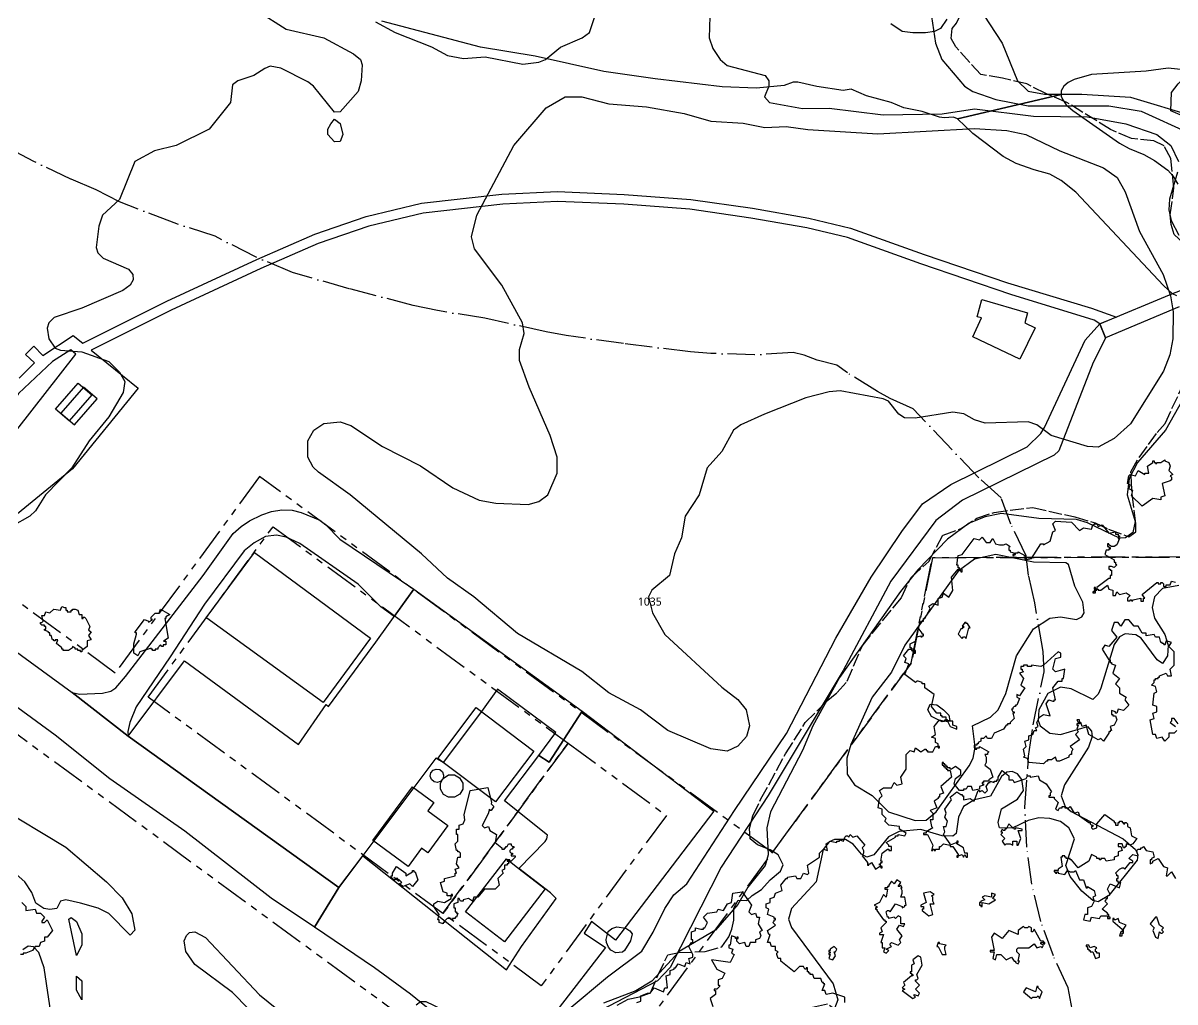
# Model space of a CAD drawing. Header units: metres. Extents: x -400 to 800, y -650 to 500.
# Drawn here: x 113.4 to 329.3, y -101.4 to 82.1 of the extents above; entities that cross this region are included whole.
import ezdxf
from ezdxf.enums import TextEntityAlignment as Align

# ---------------------------------------------------------------- set-up
doc = ezdxf.new("R2010")
doc.units = ezdxf.units.M
doc.header["$LTSCALE"] = 2
for name, pattern in [('DASHDOT', [3.556, 2.54, -0.508, 0, -0.508]), ('DASHED', [1.524, 1.27, -0.254]), ('PHANTOM', [6.35, 3.175, -0.635, 0.635, -0.635, 0.635, -0.635])]:
    doc.linetypes.add(name, pattern=pattern)
for name, color, linetype in [('SITE-BLDG-EXIST', 7, 'CONTINUOUS'), ('SITE-FLOOD-LIMIT', 5, 'DASHED'), ('SITE-PARKING', 250, 'CONTINUOUS'), ('SITE-PATH', 84, 'CONTINUOUS'), ('SITE-PROPERTY', 7, 'PHANTOM'), ('SITE-PROPERTY-SITE', 1, 'PHANTOM'), ('SITE-ROAD-GRAVEL', 32, 'CONTINUOUS'), ('SITE-ROAD-PAVED', 7, 'CONTINUOUS'), ('SITE-SETBACK-WATER', 1, 'DASHDOT'), ('SITE-TREE-CANOPY', 94, 'CONTINUOUS'), ('SITE-WATER-EDGE', 5, 'CONTINUOUS'), ('TEXT-CONTOUR', 8, 'CONTINUOUS'), ('TOPO-CONTOUR-MAJOR', 8, 'CONTINUOUS'), ('TOPO-CONTOUR-MINOR', 9, 'CONTINUOUS')]:
    doc.layers.add(name, color=color, linetype=linetype)
doc.styles.add('OpenSans', font='OpenSans-Regular.ttf')

msp = doc.modelspace()

# ---------------------------------------------------------------- linework, layer by layer
at = {"layer": 'SITE-BLDG-EXIST'}
for points in [[(291.43, 23.25), (293.03, 26.83), (292.25, 27.04), (293.08, 30.26), (301.69, 27.79), (301.15, 25.88), (303.1, 24.98), (300.25, 19.11)], [(119.53, 9.71), (123.73, 14.61), (126.29, 12.42), (122.09, 7.51)], [(147.85, -29.5), (147.74, -29.42), (156.8, -17.15), (178.57, -33.24), (169.69, -45.26)], [(201.94, -63.91), (191.15, -55.75), (198.35, -46.23), (209.14, -54.4)], [(193.06, -68.37), (189.31, -73.49), (188.09, -72.58), (185.59, -76), (179.01, -71.16), (186.42, -61.06), (190.42, -64), (189.26, -65.58)], [(206.94, -76.87), (211.3, -80.23), (203.65, -90.16), (196.37, -84.55), (204.03, -74.62)]]:
    msp.add_lwpolyline(points, close=True, dxfattribs=at)
at = {"layer": 'SITE-FLOOD-LIMIT'}
for points in [[(330.92, 40.85), (329.14, 42.48), (328.58, 44.31), (328.43, 46.14), (329.1, 51.23), (328.55, 56.68), (327.28, 59.07), (325.35, 60.04), (321.14, 60.45), (317.23, 62.13), (309.05, 67.23), (305.09, 68.91), (301.53, 70.69), (297.01, 71.76), (292.9, 72.48), (288.23, 77.62), (287.37, 79.2), (287.57, 81.08), (288.39, 82.1), (289.41, 84.29)], [(286.56, 82.81), (285.39, 81.08), (284.27, 80.52), (282.54, 80.27), (280.15, 80.27), (278.17, 80.52), (275.74, 82.15)], [(224.76, -102), (226.84, -100.88), (228.98, -100.47), (231.01, -99.71), (232.39, -96.45), (234.28, -92.58), (236.31, -92.17), (241.24, -91.97), (244.4, -91.06), (245.67, -89.23), (246.28, -87.8), (246.64, -86.07), (246.65, -83.83), (247.46, -82.35), (249.04, -82.41), (250.06, -81.44), (251.79, -80.32), (253.42, -78.54), (255.35, -76.91), (255.86, -75.69), (254.95, -73.86), (253.42, -72.89), (251.09, -71.97), (249.72, -70.85), (249.57, -68.91), (250.18, -66.52), (251.71, -63.37), (256.3, -54.92), (260.02, -49.06), (263.94, -45.09), (265.98, -43.42), (267.86, -41.28), (270.67, -34.71), (278.05, -25.6), (279.79, -21.89), (283.15, -18.84), (285.85, -13.9), (289.26, -12.63), (292.16, -10.75), (295.41, -9.63), (302.68, -8.72), (310.56, -10.5), (314.32, -11.62), (316.86, -12.8), (320.67, -14.22), (321.94, -13.31), (321.94, -11.73), (321.19, -5.31), (321.04, -2.01), (322.57, 0.64), (325.98, 5.32), (327.46, 7.05), (330.67, 13.97)]]:
    msp.add_lwpolyline(points, dxfattribs=at)
at = {"layer": 'SITE-PARKING'}
msp.add_lwpolyline([(212.01, -56.46), (210.1, -55.19), (213.27, -50.93), (202.33, -42.77), (199.35, -46.99), (192.15, -56.5), (190.77, -55.7), (172.59, -79.99), (133.15, -51.59), (143.71, -37.44), (165.04, -53.13), (170.22, -45.67), (170.69, -46.01), (179.57, -33.98), (186.64, -24.03), (218.24, -46.9)], close=True, dxfattribs=at)
at = {"layer": 'SITE-PATH'}
msp.add_lwpolyline([(330.09, 28.87), (316.28, 23.09), (315.2, 25.69), (329.04, 31.49), (334.47, 33.53)], dxfattribs=at)
at = {"layer": 'SITE-PROPERTY'}
for points in [[(421.55, -17.74), (283.84, -18.14), (279.89, -37.89), (253.81, -73.42), (157.76, -2.91), (130.71, -39.75), (-0.33, 56.45), (90.84, 135.9)], [(421.55, -17.74), (283.84, -18.14), (279.89, -37.89), (253.81, -73.42), (157.76, -2.91), (130.71, -39.75), (-0.33, 56.45), (90.84, 135.9)], [(341.35, -158.47), (264.18, -101.82), (226.69, -110.41), (279.89, -37.89), (283.84, -18.14), (421.55, -17.74)]]:
    msp.add_lwpolyline(points, dxfattribs=at)
for points in [[(192.12, -84.84), (136.85, -44.26), (160.29, -12.33), (215.56, -52.91)], [(183.72, -188.35), (179.27, -223.86), (-38.3, -223.47), (-37.9, -66.24), (-38, -46.67), (-38.62, -19.17), (68.11, -18.76), (193.43, -110.75)], [(210.55, -98.37), (192.12, -84.84), (215.56, -52.91), (233.99, -66.44)]]:
    msp.add_lwpolyline(points, close=True, dxfattribs=at)
at = {"layer": 'SITE-PROPERTY-SITE'}
msp.add_lwpolyline([(183.72, -188.35), (179.27, -223.86), (-38.3, -223.47), (-37.9, -66.24), (-38, -46.67), (-38.62, -19.17), (68.11, -18.76), (193.43, -110.75)], close=True, dxfattribs=at)
at = {"layer": 'SITE-ROAD-GRAVEL'}
for points in [[(112.7, 15.52), (115.58, 18.39), (113.86, 19.95), (115.43, 21.51), (117.14, 19.77), (122.82, 23.53), (124.61, 22.08), (140.4, 29.97), (157.25, 37.78), (168.08, 42.52), (177.72, 45.81), (188.08, 48.31), (203.17, 50), (213.6, 50.54), (226.1, 49.98), (238.6, 49.03), (250.12, 47.38), (260.7, 45.53), (268.48, 43.67), (282.29, 38.72), (297.91, 33.4), (313.67, 28.65), (318.32, 26.98), (315.2, 25.69), (314.19, 26.42), (298.57, 31.23), (281.67, 36.96), (267.96, 41.89), (260.32, 43.72), (249.82, 45.54), (238.4, 47.18), (225.99, 48.14), (213.61, 48.67), (203.32, 48.15), (188.41, 46.48), (178.23, 44.02), (168.75, 40.79), (158, 36.09), (141.2, 28.29), (126.2, 20.78), (135.01, 13.63), (122.72, -1.5), (101.31, -18.89)], [(215.75, -102.72), (222.96, -96.7), (229.42, -91.87), (231.49, -88.36), (233.68, -83.89), (235.38, -81.35), (237.81, -79.27), (246.73, -65.54), (256.5, -51.08), (265.77, -33.24), (272.35, -21.76), (278.09, -13.21), (282.02, -8.06), (287.31, -4.4), (301.61, 2.68), (304.17, 5.13), (304.83, 6.27), (312.45, 22.66), (315.2, 25.69), (316.28, 23.09), (315.57, 21.66), (313.99, 18.46), (307.52, 1.91), (306.69, 1.1), (289.51, -7.36), (284.48, -11.16), (276.04, -22.56), (267.14, -39.31), (253.07, -62.71), (244.28, -76.14), (234.71, -94.98), (232.33, -97.46), (221.63, -103.02)], [(190.05, -103.24), (186.04, -99.93), (179.27, -95.03), (168.03, -87.39), (172.59, -79.99), (177.08, -74), (204, -95.37), (206.87, -91.03), (213.34, -82.04), (212.3, -80.97), (206.34, -76.38), (211.27, -71.36), (211.58, -70.84), (211.69, -70.17), (203.66, -63.71), (210.1, -55.19), (212.01, -56.46), (218.24, -46.9), (242.91, -65.67), (224.45, -89.83), (219.99, -86.34), (218.57, -88.55), (222.59, -91.21), (213.89, -102.44)]]:
    msp.add_lwpolyline(points, dxfattribs=at)
for points in [[(118.95, 18.62), (112.6, 12.66), (107.65, 5.63), (99.97, -6.73), (100.13, -6.82), (104.58, -2.41), (112.25, 5.85), (123.34, 20.04), (122.4, 20.82)], [(124.73, 13.85), (120.53, 8.96), (123.09, 6.76), (127.29, 11.66)], [(182.99, -29.16), (180.46, -27.37), (176.23, -23.07), (165.33, -15.45), (162.71, -14.27), (160.93, -13.89), (158.89, -14.19), (156.74, -15.32), (154.88, -16.84), (147.46, -26.85), (141.03, -36.73), (134.6, -46.11), (133.44, -49.04), (133.04, -50.72), (133.15, -51.59), (122.62, -43.38), (124.01, -43.69), (128.3, -43.56), (129.87, -43.16), (130.82, -42.52), (132.65, -40.39), (147.2, -21.47), (152.81, -13.62), (154.28, -12.26), (155.86, -11.24), (158.18, -10.11), (160.01, -9.49), (161.92, -9.19), (163.84, -9.25), (165.54, -9.68), (169.05, -11.12), (170.2, -11.99), (172.81, -14.64), (186.64, -24.03)]]:
    msp.add_lwpolyline(points, close=True, dxfattribs=at)
at = {"layer": 'SITE-ROAD-PAVED'}
msp.add_lwpolyline([(79.99, -12.3), (122.62, -43.38), (133.15, -51.59), (172.59, -79.99), (168.03, -87.39), (159.9, -81.96), (143.72, -69.41), (129.68, -59.56), (119.42, -51.42), (105.38, -41.15)], dxfattribs=at)
at = {"layer": 'SITE-SETBACK-WATER'}
msp.add_lwpolyline([(310.2, -103.77), (309.27, -98.8), (306.51, -92.8), (304.17, -86.33), (302.46, -79.35), (301.54, -72.41), (301.18, -64.9), (301.88, -55.35), (302.74, -49.49), (304.77, -39.53), (304.63, -35.69), (303.02, -26.57), (301.87, -21.47), (301.41, -17.81), (298.55, -11.87), (296.73, -6.93), (292.52, -3.13), (280.23, 9.8), (275.96, 11.71), (273.53, 13.01), (267.92, 16.5), (265.92, 17.94), (262.23, 18.92), (259.83, 19.83), (257.75, 20.32), (250.53, 19.92), (242.34, 20.18), (238.5, 20.49), (225.95, 22), (215.19, 23.53), (211.45, 24.21), (199.98, 26.76), (191.12, 28.2), (186.57, 29.16), (174.53, 32.29), (163.92, 35.34), (157.12, 38.2), (149.43, 42.13), (141.74, 44.63), (131.5, 48.58), (127.14, 50.83), (122.39, 52.86), (115.48, 56.15), (108.26, 59.93)], dxfattribs=at)
at = {"layer": 'SITE-TREE-CANOPY'}
for points in [[(332.24, 69.34), (333.51, 68.62), (337.48, 67.43), (338.44, 65.85), (336.3, 63.62), (333.75, 63.78), (331.14, 64.49), (328.53, 65.67), (328.66, 69.08), (329.91, 70.71), (330.78, 71.58), (332.17, 70.89)], [(328.43, -1), (328.18, -1.76), (328.93, -2.51), (328.43, -2.76), (328.68, -3.01), (328.68, -3.51), (328.43, -3.75), (326.93, -4.25), (327.43, -6.51), (326.68, -6.76), (326.68, -7.26), (325.18, -7.01), (323.18, -8.5), (321.18, -6.51), (321.43, -5.51), (320.68, -5.25), (320.93, -4.51), (320.43, -4.25), (320.68, -2.76), (320.93, -2.51), (321.93, -2.76), (322.43, -1.76), (323.68, -2.51), (323.68, -2.26), (324.43, -2.26), (324.18, -1), (325.18, -0.26), (325.18, 0), (325.43, 0), (325.43, -0.26), (325.68, -0.26), (325.68, -0.5), (325.93, -0.5), (325.93, -0.26), (326.68, -0.26), (327.43, 0.24), (327.43, 0), (328.18, -0.26)], [(298.93, -17.51), (298.93, -17.75), (299.18, -17.75), (299.18, -17.51)], [(288.93, -20.51), (289.18, -20.51), (289.18, -20.76), (289.43, -20.76), (289.43, -20.26), (288.93, -20.26)], [(314.18, -24.25), (314.18, -24.51), (313.93, -24.51), (313.93, -24.75), (314.43, -24.75), (314.43, -24.25)], [(314.43, -23.75), (314.18, -23.75), (314.18, -24.01), (314.43, -24.01)], [(314.43, -24.01), (314.43, -24.25), (314.68, -24.25), (314.68, -24.01)], [(121.18, -27.5), (121.43, -27.5), (121.43, -28), (121.68, -28), (121.68, -28.26), (122.43, -28.26), (122.43, -28), (122.68, -28), (122.68, -27.76), (123.18, -27.76), (123.68, -28), (123.93, -28.76), (124.43, -28.76), (124.43, -29.51), (124.68, -29.51), (124.68, -29.26), (124.93, -29.26), (125.18, -29.51), (125.93, -31.01), (125.68, -31.75), (126.18, -32.01), (125.68, -32.75), (126.18, -33.51), (125.43, -33.75), (125.43, -34.76), (124.43, -35.51), (124.43, -35.76), (124.18, -35.76), (124.18, -35.51), (123.68, -35.51), (123.68, -35.26), (123.18, -35.26), (123.18, -35.01), (122.68, -34.76), (122.68, -35.01), (121.93, -35.51), (120.93, -35.51), (120.93, -35.26), (120.68, -35.26), (120.68, -35.01), (119.68, -34.25), (119.93, -33.51), (119.43, -33.51), (119.43, -33.75), (119.18, -33.75), (119.18, -33.51), (118.93, -33.51), (118.68, -32.75), (118.43, -32.75), (118.43, -32.25), (118.18, -32.25), (118.18, -32.01), (117.43, -31.75), (117.43, -31.51), (117.68, -31.51), (117.68, -31.01), (117.43, -31.01), (117.43, -30.76), (116.93, -30.76), (116.68, -30.51), (116.68, -30.26), (116.93, -30.26), (117.18, -30.01), (116.93, -29), (117.43, -29), (117.68, -28.26), (118.43, -28.5), (119.18, -27.76), (120.43, -28), (120.68, -27.26)], [(137.68, -29.75), (137.43, -29.75), (137.43, -29.26), (138.18, -28.51), (138.93, -28.51), (139.18, -27.76), (140.93, -28.76), (140.18, -29.25), (140.18, -29.51), (139.99, -29.51), (140.61, -33.21), (139.75, -33.76), (140.18, -33.76), (140.18, -34.5), (139.68, -34.5), (139.68, -34.76), (139.43, -34.76), (139.18, -34.5), (138.68, -35), (138.68, -35.26), (138.18, -35.26), (138.18, -35.5), (137.68, -35.5), (137.68, -35.26), (137.43, -35.26), (137.43, -35.12), (135.3, -35.77), (134.93, -36.5), (134.18, -36), (134.18, -34.26), (134.68, -32.49), (134.68, -32.25), (134.43, -32.25), (134.43, -32.01), (136.18, -29.75), (136.93, -30.01), (136.93, -30.25)], [(289.43, -31), (289.68, -31), (289.68, -31.26), (289.43, -31.26), (289.43, -31.5), (289.18, -31.5), (288.68, -32.5), (289.43, -33.26), (289.68, -33), (289.93, -33), (290.18, -33.26), (290.68, -31.26), (290.93, -31.26), (290.43, -30.5), (290.18, -30.5), (290.18, -30.26), (289.93, -30.26)], [(279.93, -35.51), (280.18, -35.51), (280.18, -35.76), (280.43, -35.76), (280.43, -36.01), (280.68, -36.01), (280.68, -35.51), (280.43, -35.51), (280.43, -35.26), (279.93, -35.26)], [(286.43, -48.76), (286.68, -48.76), (286.68, -48.51), (286.43, -48.51)], [(287.18, -49.76), (288.43, -50.26), (288.43, -49.76), (287.68, -49.51), (287.68, -48.76), (286.68, -48.76)], [(311.43, -48.5), (310.93, -48.5), (311.18, -49), (311.43, -49)], [(284.93, -53.76), (285.18, -53.76), (285.18, -53.51), (284.93, -53.51)], [(191.73, -60.04), (191.12, -60.26), (190.47, -60.16), (189.97, -59.74), (189.75, -59.12), (189.86, -58.48), (190.27, -57.98), (190.88, -57.76), (191.53, -57.87), (192.03, -58.28), (192.25, -58.89), (192.15, -59.51), (193.16, -58.87), (194.28, -58.86), (195.25, -59.41), (195.82, -60.38), (195.82, -61.51), (195.27, -62.47), (194.3, -63.04), (193.18, -63.04), (192.21, -62.5), (191.64, -61.53), (191.64, -60.4), (192.11, -59.58)], [(192.93, -81.51), (192.93, -81.01), (192.18, -80.76), (191.68, -79), (192.43, -78.76), (192.43, -78.26), (194.43, -77.76), (194.43, -77.26), (194.68, -77.26), (194.43, -76.51), (195.18, -76.26), (194.68, -75.51), (194.93, -74.25), (195.43, -74.25), (195.43, -73.51), (195.18, -73.25), (194.93, -73.25), (194.93, -73.01), (194.68, -73.01), (194.43, -71.76), (194.93, -71.26), (194.93, -70), (194.68, -70), (194.68, -69), (195.18, -69), (195.18, -68.26), (195.93, -68), (196.25, -67.28), (196.12, -66.31), (197.23, -61.76), (200.52, -61.22), (201.22, -64.04), (201.15, -64.29), (201.68, -64.75), (201.18, -65.51), (200.93, -65.51), (200.86, -65.25), (200.59, -66.17), (199.48, -68.31), (199.93, -68.76), (200.68, -68.5), (200.93, -69.26), (202.18, -70), (201.93, -71.51), (203.18, -72.51), (203.18, -72.75), (203.68, -72.75), (203.68, -72.51), (203.93, -72.51), (203.93, -72.25), (204.18, -72.25), (204.43, -71.76), (204.93, -71.75), (204.93, -72.01), (205.18, -72.25), (205.43, -72.25), (205.43, -72.51), (205.18, -72.51), (205.18, -72.75), (204.93, -72.75), (204.68, -73.01), (204.68, -73.25), (204.93, -73.51), (205.18, -73.51), (205.18, -73.75), (204.93, -73.75), (204.93, -74.01), (205.68, -74.01), (205.68, -74.25), (204.93, -75.01), (204.68, -75.01), (204.68, -74.75), (204.18, -74.75), (204.18, -75.01), (204.43, -75.01), (204.43, -75.51), (204.18, -75.51), (204.18, -75.76), (203.68, -75.76), (203.68, -76.51), (203.18, -76.76), (203.43, -77.26), (202.43, -78.26), (202.68, -79.5), (201.93, -80.26), (199.93, -80.26), (198.68, -81.76), (197.93, -81.76), (197.68, -82.51), (196.93, -82.01), (195.93, -82.26), (195.93, -82.51), (195.43, -82.51), (195.18, -82.01), (194.93, -82.01), (194.93, -82.75), (194.18, -83.01), (194.18, -83.75), (194.43, -83.75), (194.43, -84.51), (194.68, -84.51), (194.68, -84.75), (194.93, -84.75), (194.68, -85.51), (194.43, -85.51), (194.43, -85.76), (193.93, -85.76), (193.93, -86.01), (193.68, -86.01), (193.68, -85.76), (192.93, -85.76), (192.43, -86.26), (192.43, -86.51), (192.18, -86.51), (192.18, -86.76), (191.43, -86.51), (191.43, -86.01), (191.18, -86.01), (191.43, -85.01), (190.43, -83.51), (190.43, -83.01), (191.18, -82.51), (192.43, -82.75), (193.68, -82.01), (193.68, -81.51)], [(297.43, -72.01), (297.68, -71.76), (298.43, -71.76), (298.93, -72.01), (298.93, -71.26), (299.68, -71.26), (299.68, -72.01), (299.93, -72.01), (300.43, -70.76), (299.93, -69.26), (300.68, -69.26), (300.68, -69), (299.43, -68.76), (299.43, -69), (299.18, -69), (299.18, -68.76), (298.93, -68.76), (298.18, -68.01), (297.68, -69), (297.43, -69), (297.43, -69.26), (297.18, -69.26), (296.93, -69), (296.68, -69.5), (296.93, -69.5), (296.93, -69.76), (296.68, -70), (297.43, -70.76), (296.93, -71.26)], [(287.18, -72.26), (287.68, -72.26), (288.68, -73.76), (288.68, -74.01), (289.43, -73.76), (289.68, -74.26), (289.93, -73.76), (290.18, -74.26), (290.43, -74.26), (290.43, -73.51), (289.93, -73.51), (289.68, -72.5), (288.43, -71.76), (288.43, -71.5), (287.18, -72)], [(288.68, -71.5), (288.68, -71.26), (288.43, -71.26), (288.43, -71.5)], [(288.43, -74.01), (288.43, -74.26), (288.68, -74.26), (288.68, -74.01)], [(185.18, -77.76), (186.43, -77.01), (186.43, -76.76), (186.68, -76.76), (186.68, -77.01), (186.93, -77.01), (187.43, -78.5), (186.43, -79.76), (185.93, -79.26), (184.68, -79.76), (183.93, -79.26), (184.43, -79), (183.93, -78.51), (183.68, -78.51), (183.68, -78.26), (183.18, -78.26), (183.18, -78.51), (182.93, -78.51), (182.43, -78.01), (182.43, -77.76), (182.68, -77.76), (182.68, -77.26), (183.43, -76.01), (185.18, -77.26)], [(274.18, -76.25), (274.43, -76.25), (274.43, -76.01), (274.18, -76.01)], [(276.68, -79.26), (276.18, -78.76), (275.68, -79.51), (275.68, -79.76), (275.43, -79.76), (275.43, -80.01), (274.93, -80.01), (274.93, -80.26), (275.43, -80.26), (275.18, -81.76), (274.68, -81.26), (273.93, -82.76), (272.93, -83.26), (273.43, -83.5), (273.43, -83.76), (273.18, -83.76), (273.18, -84.01), (273.43, -84.01), (273.43, -84.26), (274.68, -86.01), (274.93, -86.01), (274.93, -86.25), (275.18, -86.25), (275.18, -86.51), (274.18, -87.51), (274.43, -88.25), (273.93, -88.51), (273.93, -88.76), (274.68, -88.76), (274.18, -90.26), (274.43, -90.26), (274.43, -91.26), (274.93, -91.26), (274.68, -92), (275.18, -92.26), (275.68, -91.76), (275.18, -91.5), (276.18, -91), (275.93, -90.76), (275.93, -90.5), (276.18, -90.26), (277.43, -90.76), (277.93, -90.26), (277.68, -89.76), (278.18, -89.01), (277.18, -87.75), (277.68, -87.01), (278.43, -87.25), (278.68, -86.75), (277.93, -86.75), (277.93, -85.51), (277.43, -85.25), (276.93, -85.75), (276.68, -85.51), (275.68, -85.75), (275.68, -85.51), (275.43, -85.51), (275.18, -84.51), (275.43, -84.26), (275.68, -84.26), (275.93, -84.51), (276.93, -83), (278.18, -83.51), (278.18, -83.76), (278.68, -83.51), (278.68, -83.26), (278.93, -83.26), (278.68, -81.76), (277.93, -81.76), (278.18, -81), (278.18, -80.5), (277.93, -80.01), (278.18, -80.01), (277.93, -79.51), (277.68, -79.76), (277.43, -79.76), (277.93, -79.01), (277.18, -78.51)], [(193.93, -81.51), (193.93, -81.26), (193.68, -81.26), (193.68, -81.51)], [(282.68, -82.76), (281.68, -83.26), (281.68, -83.51), (282.18, -83.51), (282.18, -84.01), (281.93, -84.01), (281.93, -84.26), (283.18, -85.25), (283.93, -85.01), (283.43, -83.01), (284.18, -83.01), (283.93, -82.5), (283.93, -81.76), (283.68, -81.5), (284.18, -81.26), (283.43, -80.76), (282.18, -81)], [(294.93, -81.76), (293.68, -81.5), (293.18, -81.76), (293.68, -82.26), (292.93, -82.51), (292.93, -82.76), (292.68, -82.76), (292.68, -83.26), (292.93, -83.26), (292.93, -83.51), (293.18, -83.51), (293.18, -82.76), (294.43, -83.01), (295.68, -82.26), (295.18, -82.01), (295.68, -81.26), (294.93, -81)], [(319.43, -87.76), (319.43, -88.26), (319.18, -88.26), (318.93, -89), (319.43, -89), (319.43, -88.5), (319.68, -88.5), (319.68, -87.76), (320.18, -87), (318.93, -86.51), (318.68, -85.76), (318.18, -86.01), (317.93, -86.01), (317.93, -85.76), (317.68, -85.76), (317.68, -86.26)], [(325.68, -89.26), (326.18, -89.51), (326.43, -88.26), (326.68, -88.5), (326.93, -88.5), (327.18, -88.26), (326.93, -88), (326.93, -87.76), (327.18, -87.5), (326.43, -87), (325.93, -85.51), (325.68, -85.51), (324.68, -86.76), (325.43, -87.5), (325.18, -88)], [(226.15, -91.78), (225.8, -92.11), (224.49, -92.21), (223.58, -91.69), (223.13, -91.16), (222.74, -90.25), (222.69, -89.73), (223.11, -88.19), (223.79, -87.64), (224.71, -87.36), (226.37, -87.61), (227.16, -88.07), (227.55, -88.65), (227.25, -89.96)], [(304.68, -90), (304.18, -90), (302.93, -87.76), (302.68, -88.26), (302.43, -88.26), (302.43, -87.51), (301.93, -87.26), (301.68, -87.51), (301.18, -87.51), (300.93, -87.26), (299.93, -88.01), (299.93, -88.76), (298.18, -88.01), (296.93, -89.5), (295.43, -88.51), (294.93, -89.26), (295.43, -91.76), (294.68, -91.76), (294.68, -92.01), (295.43, -92.01), (295.18, -93.26), (295.68, -93.51), (295.93, -92.51), (296.68, -92.51), (297.68, -93.51), (298.68, -93.01), (299.18, -93.75), (299.43, -93.75), (299.43, -94.01), (299.93, -94.25), (300.18, -93.75), (299.93, -93.75), (300.18, -92.51), (299.68, -92.01), (299.68, -91.51), (299.93, -91.26), (301.93, -91.26), (302.93, -90.5), (303.43, -91.26), (304.18, -91.01), (304.43, -91.26), (304.68, -90.76), (304.18, -90.5), (304.18, -90.26), (304.68, -90.26)], [(247.43, -89.51), (247.43, -89.25), (247.18, -89.25), (247.18, -89.51)], [(284.93, -91), (285.68, -92.51), (286.43, -92.51), (286.18, -91.5), (286.18, -91), (286.43, -90.76), (285.18, -90.5), (285.18, -90.26), (284.93, -90.26), (284.68, -91)], [(304.68, -90.5), (304.93, -90.5), (304.93, -90.26), (304.68, -90.26)], [(265.18, -93.5), (265.68, -92.76), (265.43, -92), (265.68, -92), (265.93, -91.5), (265.43, -91), (264.68, -91.5), (264.68, -91.76), (264.43, -91.76), (264.43, -92), (264.68, -92), (264.68, -92.26), (264.43, -92.26), (264.43, -92.5), (264.68, -92.5), (264.43, -93.26)], [(280.18, -100.76), (280.68, -100.5), (280.43, -100.26), (280.43, -100), (281.18, -100.26), (281.43, -99.76), (280.68, -99.01), (281.43, -98.26), (280.68, -97.51), (280.68, -97.25), (280.93, -97.25), (281.18, -97.01), (280.93, -96.25), (281.93, -94.51), (281.68, -93.01), (281.18, -92.76), (280.18, -93.51), (280.43, -94.26), (279.93, -94.51), (279.93, -95.75), (279.68, -95.75), (279.68, -96.01), (279.93, -96.01), (279.93, -96.25), (280.18, -96.25), (280.18, -96.51), (279.93, -96.51), (278.43, -97.75), (278.68, -98.26), (278.18, -98.76), (278.68, -99.01), (278.18, -99.26)], [(312.68, -91.01), (312.93, -91.01), (312.93, -91.51), (313.18, -91.51), (313.18, -91.76), (313.43, -91.76), (313.43, -92.01), (313.93, -92.01), (314.43, -93.25), (315.18, -93.01), (315.18, -92.25), (314.68, -92.25), (314.68, -92.01), (314.43, -92.01), (314.43, -91.51), (314.68, -91.26), (314.18, -91.01), (313.43, -91.26), (313.18, -90.76), (312.68, -90.76)], [(303.18, -99.5), (301.43, -98.76), (300.93, -99.5), (302.43, -100.76), (302.68, -100.5), (303.43, -100.5), (303.68, -100.26), (303.93, -100.76), (304.43, -99.5), (303.68, -98.76), (303.68, -98.5), (303.43, -98.5)]]:
    msp.add_lwpolyline(points, close=True, dxfattribs=at)
for points in [[(267.43, -101.5), (267.43, -100.51), (265.18, -99.76), (263.93, -100.01), (263.68, -99.26), (263.18, -99.26), (263.68, -98.01), (263.43, -98.01), (263.43, -97.75), (263.18, -97.75), (262.93, -97.01), (261.68, -97.01), (261.43, -96.25), (260.93, -96.25), (260.93, -96.01), (260.68, -96.01), (260.68, -95.76), (260.43, -95.76), (260.43, -95.01), (260.18, -95.01), (260.18, -95.26), (259.93, -95.26), (259.68, -94.76), (258.93, -94.76), (257.93, -95.76), (255.43, -93.76), (255.43, -93.26), (254.93, -93.26), (254.68, -92.5), (254.68, -92.26), (254.93, -92), (254.43, -91.76), (254.43, -91.01), (253.68, -91.01), (253.43, -90.26), (252.93, -90.26), (253.43, -88.75), (253.18, -88.75), (252.93, -88.01), (254.43, -87.01), (253.93, -86.51), (254.18, -86.26), (254.18, -86.01), (254.43, -86.01), (254.43, -85.76), (254.18, -85.76), (254.18, -85.51), (252.93, -85), (253.18, -84), (252.68, -83.76), (252.68, -83), (253.43, -82.76), (253.43, -82.01), (254.18, -81.76), (254.43, -81.01), (255.68, -80.51), (255.43, -79.51), (256.43, -78.25), (256.68, -78.25), (256.68, -78.01), (258.18, -77.75), (258.43, -78.25), (259.18, -78.25), (259.68, -77.25), (260.43, -77.51), (260.68, -77.25), (260.43, -75.76), (262.68, -74.26), (262.68, -73.5), (263.43, -72.76), (264.18, -73), (263.93, -71.76), (264.68, -71.26), (265.93, -71.5), (265.93, -71.26), (266.43, -71.26), (266.43, -71.01), (267.18, -71.26), (267.43, -70.51), (267.68, -70.26), (267.93, -70.26), (268.18, -70.51), (268.43, -70.01), (268.93, -70.51), (269.68, -70.26), (271.18, -72), (270.68, -72.5), (270.93, -73), (270.93, -73.5), (270.68, -74), (271.68, -75.26), (271.68, -75.76), (271.93, -75.75), (271.93, -75.51), (272.18, -75.51), (272.43, -75.26), (273.18, -76.51), (273.93, -76.01), (274.18, -76.01), (274.18, -75.75), (273.93, -75.75), (273.93, -75.51), (274.18, -75.51), (274.18, -75.26), (274.43, -75.26), (274.43, -75.01), (274.18, -75.01), (274.43, -73.5), (275.43, -72.76), (275.68, -72.76), (275.68, -73), (276.18, -73), (276.18, -72.26), (275.68, -72.26), (275.68, -72), (275.18, -71.5), (276.93, -70.5), (276.93, -70.26), (277.43, -70.26), (277.43, -70.01), (278.68, -70.26), (278.93, -69.76), (277.68, -69.01), (277.68, -68.51), (275.68, -68.25), (274.93, -67.51), (275.18, -67.01), (274.43, -66.25), (274.43, -65.26), (273.68, -65.01), (273.93, -63.26), (274.43, -62.76), (273.93, -61.76), (274.68, -61.26), (276.18, -61.26), (276.68, -60.26), (277.18, -60.76), (278.18, -60.51), (277.93, -59.26), (278.93, -57.75), (278.93, -55.01), (279.68, -54.26), (280.43, -54.51), (280.68, -53.76), (281.68, -54.51), (282.43, -54.01), (282.68, -54.01), (282.68, -54.26), (282.93, -54.26), (282.93, -54.51), (283.93, -54.51), (284.43, -53.51), (284.93, -53.51), (284.93, -53), (284.43, -52.76), (284.43, -52), (283.68, -51.76), (284.43, -51.26), (284.18, -49.76), (285.18, -48.51), (286.18, -48.76), (286.18, -48.51), (286.43, -48.51), (286.43, -48.01), (285.68, -48.01), (285.68, -47.75), (285.43, -47.75), (285.43, -47.25), (284.68, -47.25), (283.68, -46.01), (284.18, -43.76), (282.43, -42.5), (282.43, -41.76), (281.93, -41.76), (281.93, -41.5), (281.18, -41.26), (280.93, -41.26), (280.68, -41.5), (278.68, -40.01), (279.43, -38.01), (278.68, -37.75), (278.93, -37.01), (278.43, -36.51), (279.43, -35.26), (279.93, -35.26), (279.93, -35.01), (279.68, -35.01), (279.68, -34.26), (280.68, -33.76), (280.93, -33), (281.68, -32.76), (281.68, -33), (281.93, -33), (281.93, -32.76), (282.18, -32.76), (282.18, -32.5), (281.93, -32.5), (281.93, -32.26), (281.18, -31.26), (281.68, -30.01), (282.18, -30.01), (282.18, -29.51), (282.43, -29.51), (283.43, -27.75), (283.18, -27.25), (283.93, -26.75), (284.93, -27.01), (284.93, -25.76), (285.68, -25.51), (285.93, -24.76), (286.93, -25.51), (287.68, -24.26), (287.43, -21.76), (288.68, -20.26), (288.93, -20.26), (288.93, -20.01), (288.68, -20.01), (288.68, -19.51), (288.43, -19.51), (288.68, -17.75), (289.43, -17.51), (291.68, -14.51), (292.68, -14.76), (293.18, -14.26), (293.93, -15.26), (294.68, -15.26), (295.18, -14.51), (295.68, -15.51), (296.43, -15.75), (297.18, -15.75), (297.68, -15.51), (298.43, -16.01), (298.18, -16.25), (298.18, -16.75), (298.43, -16.75), (298.43, -17.01), (299.18, -17.25), (299.18, -17.51), (299.43, -17.51), (299.43, -17.25), (299.93, -17.25), (299.93, -17.01), (301.18, -17.75), (301.18, -18.51), (302.43, -18.26), (304.18, -15.51), (304.68, -15.51), (304.68, -15.75), (305.93, -15.01), (306.43, -13.26), (306.93, -13.01), (306.43, -11.76), (306.93, -11.26), (309.93, -11.5), (311.43, -13.01), (312.18, -12.51), (313.68, -12.76), (313.93, -12), (314.18, -12), (314.18, -11.76), (314.68, -11.76), (314.93, -12.26), (315.68, -12), (316.93, -13.51), (318.18, -13.26), (318.18, -13.75), (318.68, -13.75), (318.68, -14.01), (318.93, -14.01), (318.93, -14.25), (318.68, -14.25), (318.68, -14.51), (318.93, -14.51), (318.43, -15.75), (317.93, -16.01), (317.43, -16.01), (316.93, -15.75), (316.93, -15.51), (316.68, -15.51), (316.68, -16.01), (316.93, -16.01), (316.93, -16.25), (317.18, -16.25), (317.18, -16.51), (316.93, -16.51), (316.93, -16.75), (316.43, -16.75), (316.18, -17.51), (317.93, -18.51), (317.93, -19), (318.18, -19), (318.18, -19.26), (318.43, -19.5), (317.93, -20), (317.43, -19.76), (316.93, -19.76), (316.93, -20.26), (317.18, -20.26), (317.18, -20.5), (317.43, -20.5), (317.43, -21.5), (317.18, -21.5), (317.18, -22.01), (316.93, -22.01), (314.68, -23.75), (314.68, -24.01), (314.93, -24.01), (314.93, -24.25), (315.43, -24.25), (316.68, -23.26), (316.93, -24.01), (317.68, -24.25), (317.68, -25.25), (318.18, -25.25), (318.43, -24.51), (318.93, -25.01), (320.18, -24.75), (320.93, -25.25), (320.43, -25.75), (320.43, -26.25), (320.93, -26.25), (320.93, -26.01), (321.18, -26.01), (321.18, -26.25), (321.43, -26.25), (321.43, -26.01), (322.93, -25.75), (322.93, -26.26), (323.43, -26.26), (323.43, -25.75), (323.68, -25.75), (323.18, -25.01), (325.93, -22.76), (326.18, -22.76), (326.18, -23.01), (326.68, -23.01), (326.68, -22.76), (326.93, -22.76), (327.18, -23.01), (327.18, -23.51), (327.68, -23.51), (327.68, -23.25), (328.43, -23.25), (328.68, -22.51), (329.43, -22.75)], [(329.68, -50.51), (329.18, -51.01), (328.18, -51.01), (328.18, -51.76), (327.43, -52.51), (326.93, -51.76), (325.93, -52.01), (325.68, -51.26), (325.18, -51.26), (324.68, -48.5), (325.43, -48.26), (325.18, -47.26), (325.93, -47.01), (325.93, -46.01), (325.18, -45.76), (325.43, -43.51), (325.93, -43.25), (325.68, -42.26), (324.93, -42.01), (325.43, -41.51), (325.43, -41.01), (325.68, -41.01), (325.68, -40.76), (326.18, -40.76), (326.18, -40.5), (326.43, -40.5), (326.43, -40.26), (327.68, -39.76), (327.93, -40.26), (328.68, -40.26), (328.43, -39), (329.18, -38.26), (329.18, -35.76), (328.18, -34.75), (328.68, -34.01), (327.68, -33.75), (327.43, -34.51), (327.18, -34.25), (326.93, -34.25), (326.93, -34.01), (326.68, -34.01), (326.43, -33.01), (325.68, -33.01), (325.43, -32.51), (323.93, -32.76), (323.93, -32.26), (323.18, -32.26), (322.43, -31), (321.68, -31), (320.68, -29.76), (319.93, -29.76), (319.18, -31), (318.68, -30.26), (317.93, -30.26), (317.43, -31.76), (318.43, -33.01), (316.93, -34.75), (316.18, -34.51), (315.68, -35.25), (316.93, -37.26), (317.18, -37.26), (317.18, -37.76), (317.43, -37.76), (317.43, -38.01), (318.18, -38.26), (317.68, -39.76), (318.93, -40.76), (318.18, -41.76), (318.93, -42.51), (318.93, -43.51), (320.18, -44.25), (319.93, -44.75), (320.68, -45.75), (319.68, -46.76), (318.68, -46.51), (318.43, -47.26), (318.18, -47.26), (318.18, -47.01), (317.43, -46.76), (317.43, -47.51), (317.68, -47.51), (317.68, -47.76), (318.18, -47.76), (318.43, -48.5), (317.93, -49.5), (317.18, -49.76), (317.43, -50.5), (317.18, -50.5), (317.18, -50.76), (316.93, -50.76), (316.93, -51.01), (315.93, -52.51), (315.43, -52.01), (314.93, -52.26), (313.18, -51.26), (312.68, -49.5), (311.93, -49.76), (311.68, -49), (311.43, -49), (311.43, -49.26), (310.93, -49.26), (310.93, -49.5), (311.18, -49.5), (310.93, -50.26), (311.18, -50.76), (310.68, -51.26), (311.43, -52.26), (309.68, -53.51), (310.18, -54.01), (309.93, -54.51), (309.93, -55.01), (309.68, -55.01), (309.43, -55.25), (309.43, -55.51), (307.68, -56.25), (307.18, -56.25), (306.93, -55.51), (306.18, -56.01), (305.43, -56.01), (305.43, -56.25), (305.18, -56.25), (304.68, -56.75), (301.93, -56.51), (301.68, -55.75), (300.93, -55.51), (301.18, -55.25), (300.93, -54.01), (301.43, -53.51), (301.18, -52.51), (301.93, -52.26), (301.93, -51.5), (302.68, -51.26), (302.93, -50.5), (303.43, -50.5), (303.18, -50), (303.68, -49.76), (303.43, -49), (303.93, -48.01), (304.68, -47.51), (305.93, -47.76), (305.18, -45.51), (305.68, -44.75), (306.43, -45.01), (306.68, -45.01), (306.68, -44.75), (306.93, -44.75), (306.43, -42.51), (307.43, -41.26), (308.18, -41.26), (308.18, -40.76), (308.43, -40.76), (308.68, -39), (306.93, -39.5), (306.43, -39), (306.93, -37.01), (307.93, -36.75), (307.93, -36.01), (307.43, -35.75), (304.68, -38.26), (304.18, -38.51), (302.43, -38.26), (302.43, -38.51), (301.68, -38.51), (301.68, -38.26), (300.93, -38.26), (300.93, -38.51), (300.43, -38.51), (300.43, -39.01), (300.68, -39.01), (300.68, -39.26), (300.93, -39.5), (300.18, -39.76), (300.93, -40.76), (300.43, -42), (301.18, -42.51), (300.18, -44.01), (299.68, -43.76), (299.68, -44.26), (300.18, -44.51), (299.68, -45.75), (299.43, -45.75), (299.43, -46.01), (299.18, -46.01), (298.93, -46.25), (298.93, -46.51), (298.68, -46.51), (298.93, -47.01), (299.18, -47.01), (299.18, -47.25), (298.93, -47.25), (299.18, -48.26), (298.43, -49.01), (298.43, -49.26), (297.93, -49.26), (297.93, -49.5), (297.68, -49.5), (297.18, -50.26), (295.43, -51), (294.93, -52), (294.18, -52), (293.93, -51.5), (293.43, -52), (292.93, -52), (292.93, -52.5), (292.43, -52.76), (292.43, -53.01), (292.18, -53.01), (292.18, -53.26), (291.68, -53.26), (291.68, -53.76), (291.93, -53.76), (291.93, -54.01), (292.18, -54.01), (292.18, -53.76), (292.68, -53.76), (292.68, -53.51), (294.43, -54.51), (294.18, -54.75), (294.18, -55.01), (293.68, -55.01), (293.93, -55.51), (293.93, -56.51), (293.68, -57.01), (294.68, -57.76), (295.18, -59.26), (294.43, -59.76), (294.43, -60), (293.43, -60), (293.43, -60.26), (293.18, -60.26), (293.18, -60.5), (293.43, -60.5), (293.43, -60.76), (292.68, -61), (292.68, -61.5), (291.43, -61.76), (291.18, -61), (290.43, -61), (290.18, -61.5), (289.68, -61.5), (289.68, -61.76), (288.93, -61.76), (287.93, -60.5), (288.18, -59.51), (289.18, -58.76), (289.18, -58.01), (288.18, -57.25), (287.43, -57.75), (287.18, -57.75), (287.18, -57.51), (286.68, -57.51), (286.68, -57.25), (286.43, -57.25), (286.43, -57.01), (286.18, -57.01), (286.18, -56.75), (285.93, -56.75), (285.93, -56.51), (285.68, -56.51), (285.68, -57.01), (285.93, -57.01), (285.93, -57.25), (286.18, -57.25), (286.18, -57.51), (286.43, -57.51), (286.43, -57.75), (286.68, -57.75), (286.68, -58.01), (287.18, -58.01), (287.43, -59.26), (285.43, -61), (285.93, -62.26), (285.18, -62.5), (285.18, -63), (284.93, -63), (284.93, -63.26), (284.18, -63.76), (284.68, -65.01), (283.43, -65.51), (283.93, -66.01), (283.93, -67.25), (283.43, -67.25), (283.68, -68.51), (283.93, -68.76), (282.68, -69.51), (282.68, -69.76), (282.18, -69.76), (282.18, -70.01), (282.93, -70), (283.93, -72), (283.68, -73.01), (283.93, -73.01), (283.93, -72.76), (284.18, -72.76), (284.18, -73.01), (284.43, -73.01), (284.43, -72.76), (285.18, -72.76), (285.18, -72.26), (285.43, -72.26), (285.93, -71.76), (287.18, -72), (287.18, -71.76), (285.93, -70), (286.18, -69.51), (285.93, -68.51), (286.43, -68.51), (286.68, -67.51), (286.18, -66.75), (286.43, -66.01), (286.18, -65.25), (287.43, -63.51), (287.18, -63.01), (288.43, -62), (289.18, -62.5), (289.43, -62.5), (289.43, -62.76), (289.68, -62.76), (289.68, -63.51), (290.93, -63.26), (291.68, -63.76), (292.43, -61.76), (292.68, -61.76), (292.68, -62), (293.18, -61.76), (293.68, -62.26), (294.18, -61.76), (293.93, -61), (294.43, -60.26), (294.68, -60.26), (294.68, -60), (295.43, -60.26), (295.43, -60), (295.93, -60), (295.93, -59.76), (296.18, -59.76), (296.18, -59.26), (296.93, -58.01), (298.18, -59.01), (298.18, -59.76), (298.93, -59.76), (299.18, -60.26), (301.43, -59.5), (301.68, -59), (302.18, -59), (302.18, -59.26), (303.68, -59), (303.93, -59.76), (305.18, -60.5), (306.18, -62.01), (305.93, -62.26), (305.93, -62.76), (305.68, -62.76), (305.68, -63.01), (306.68, -63.01), (306.68, -63.26), (307.43, -64.01), (306.93, -65.25), (307.43, -65.51), (307.68, -65.01), (308.18, -65.01), (308.18, -64.75), (308.68, -64.75), (308.68, -65.01), (309.43, -65.01), (309.68, -64.75), (310.43, -66.01), (311.18, -65.75), (311.43, -66.51), (313.18, -67.76), (313.43, -67.76), (313.43, -68), (313.68, -68.26), (313.93, -68.26), (313.93, -68.5), (313.68, -68.5), (313.68, -68.76), (313.93, -69), (314.68, -68.76), (314.68, -68), (316.18, -66.26), (317.93, -67.5), (317.93, -67.76), (318.18, -67.76), (318.18, -68.26), (318.68, -68.26), (318.68, -67.76), (318.93, -67.76), (318.93, -67.5), (319.43, -67.5), (319.43, -67.76), (319.68, -67.76), (319.68, -68), (319.93, -68), (319.93, -67.76), (320.18, -67.76), (320.43, -68), (320.43, -68.5), (320.93, -68.76), (321.18, -70.26), (322.18, -70.76), (321.43, -71.76), (320.93, -72.01), (320.18, -71.76), (320.18, -72.25), (319.93, -72.25), (319.93, -72.51), (319.68, -72.51), (319.43, -71.76), (318.68, -71.76), (318.68, -72.25), (319.18, -72.25), (319.43, -73.01), (318.68, -73.25), (318.68, -74.01), (317.93, -74.25), (317.93, -74.75), (316.43, -75.01), (316.18, -74.51), (315.43, -74.51), (315.43, -74.75), (315.18, -74.75), (315.18, -74.51), (314.68, -74.51), (314.68, -74.25), (313.68, -73.75), (313.18, -75.01), (311.18, -76.26), (309.93, -74.75), (309.68, -74.75), (309.68, -74.51), (308.93, -74.51), (308.93, -74.25), (308.68, -74.25), (308.68, -74.01), (308.18, -74.01), (308.18, -74.25), (307.93, -74.25), (308.18, -76.01), (307.43, -76.51), (307.43, -76.76), (306.68, -76.76), (306.68, -77.01), (306.93, -77.01), (306.93, -77.26), (307.18, -77.26), (307.18, -77.01), (307.43, -77.01), (307.43, -77.26), (308.68, -77.51), (309.18, -76.76), (309.68, -77.01), (310.43, -77.01), (310.68, -76.76), (311.43, -78.5), (312.18, -78.5), (312.68, -80), (312.93, -80), (312.93, -79.76), (314.18, -80.51), (314.43, -81.51), (313.93, -81.76), (314.18, -82.51), (313.68, -83.51), (312.93, -83.75), (312.93, -85.01), (312.43, -85.01), (312.18, -86.01), (313.43, -86.26), (313.68, -85.51), (315.18, -85.76), (315.43, -85.25), (316.68, -85.26), (316.68, -85.76), (317.18, -85.76), (317.18, -85.51), (316.93, -85.51), (316.93, -85.01), (316.68, -85.01), (316.68, -84.75), (315.68, -84.01), (316.68, -83.01), (316.18, -82.51), (316.43, -82.25), (316.43, -82.01), (316.68, -82.01), (316.68, -81.51), (317.18, -81.26), (316.68, -80.26), (317.18, -79.26), (318.93, -80), (319.18, -79), (318.68, -79), (318.68, -78.76), (318.43, -78.76), (318.43, -78.26), (318.68, -78.26), (318.68, -77.76), (318.43, -77.76), (318.43, -77.5), (318.18, -77.26), (318.93, -76.51), (319.43, -76.26), (319.68, -76.26), (319.93, -76.51), (320.93, -75.26), (321.43, -75.26), (321.43, -75.01), (320.68, -74.51), (321.43, -73.75), (322.43, -74.01), (322.18, -73.01), (322.43, -72.75), (322.93, -72.75), (322.93, -72.51), (323.18, -72.51), (323.43, -72.25), (323.93, -73.01), (325.18, -73.25), (325.43, -74.25), (324.93, -74.51), (324.93, -74.75), (324.68, -74.75), (324.68, -75.51), (325.18, -75.26), (325.18, -75.01), (326.18, -74.51), (327.18, -76.01), (327.93, -76.26), (327.68, -77.76), (327.93, -77.76), (328.68, -77), (329.43, -78.26)], [(329.93, -49.26), (329.18, -48.26), (328.68, -48.26), (328.68, -48.76), (328.43, -49), (329.43, -49.76)], [(228.43, -101.51), (229.18, -101.25), (229.18, -100.25), (230.43, -99.75), (230.93, -99.75), (231.68, -98.75), (233.43, -99.51), (233.68, -98.75), (234.18, -98.75), (233.93, -96.5), (234.68, -96.26), (234.68, -95.5), (235.43, -95.26), (235.43, -95), (235.68, -95), (236.18, -94.26), (237.43, -94.76), (237.68, -94), (238.43, -94.26), (238.18, -93.26), (238.93, -93.01), (238.93, -92.51), (238.18, -91.01), (238.68, -90.25), (238.93, -90.25), (238.93, -89.75), (238.68, -89.75), (238.68, -88.26), (239.43, -88.01), (239.43, -87.51), (240.43, -87.76), (240.93, -87.76), (240.93, -87.51), (241.18, -87.51), (241.68, -86.51), (240.93, -85.5), (241.68, -84.76), (243.43, -84.5), (243.68, -84), (244.68, -84.26), (245.43, -83), (246.18, -82.76), (246.43, -81.01), (248.18, -80.75), (249.93, -83.26), (249.43, -84.5), (249.93, -85), (250.68, -84.76), (250.93, -85.51), (251.43, -85.51), (251.18, -86.76), (251.93, -88.01), (251.43, -88.25), (251.68, -89.01), (251.43, -89.51), (250.68, -89.75), (250.68, -90.25), (249.68, -90.25), (249.43, -91.01), (248.93, -91.01), (248.68, -90.25), (247.68, -90.51), (247.18, -90.01), (247.18, -89.51), (246.93, -89.51), (246.93, -89.25), (246.18, -89.01), (245.93, -90.76), (245.68, -90.76), (245.68, -91.26), (246.43, -91.51), (246.18, -92.26), (246.68, -92.5), (245.93, -94), (242.43, -93.5), (243.43, -95.26), (244.93, -96.01), (244.43, -97.01), (243.68, -97.26), (243.68, -98.25), (243.93, -98.25), (243.93, -98.51), (243.43, -99.01), (242.93, -99.01), (242.93, -99.25), (243.18, -99.25), (243.18, -100.01), (242.18, -100.75), (242.68, -102.26)], [(113.18, -82.75), (113.93, -83.51), (113.93, -84.26), (115.68, -84.01), (115.93, -84.76), (116.68, -84.76), (117.43, -85.5), (116.93, -86.26), (116.93, -86.5), (117.43, -86.5), (117.93, -86), (118.93, -88), (117.93, -89.26), (117.43, -89.26), (117.43, -90.01), (116.68, -90.25), (116.43, -91.01), (115.68, -91.01), (115.18, -91.75), (113.93, -92.25), (113.43, -92.25), (113.43, -92.51), (112.93, -92.51)]]:
    msp.add_lwpolyline(points, dxfattribs=at)
at = {"layer": 'SITE-WATER-EDGE'}
for points in [[(332.74, 73.16), (328.01, 73.62), (323.93, 73.06), (313.66, 72.45), (310.39, 71.5), (309.31, 70.96), (308.45, 70.24), (308, 69.38), (307.99, 68.73), (288.58, 64.17), (287.79, 64.47), (286.08, 64.34), (285.15, 64.45), (281.95, 65.54), (278.51, 66.2), (276.14, 67.18), (271.47, 68.47), (268.65, 69.69), (267.14, 69.46), (262.2, 70.22), (258.65, 71.02), (257.77, 71.02), (256.06, 70.37), (250.91, 69.92), (244.45, 70.14), (231.9, 71.64), (222.29, 73.02), (209.42, 75.88), (199.14, 77.55), (180.69, 82.45)], [(329.63, 30.93), (328.82, 31.35), (327.17, 32.91), (310.71, 50.38), (307.96, 52.57), (305.86, 53.75), (302.9, 54.58), (299.54, 55.8), (297.11, 57.1), (291.42, 61.41), (288.58, 64.17), (307.99, 68.73), (307.98, 68.4), (308.3, 67.69), (308.94, 66.79), (310.18, 65.7), (318.91, 59.57), (320.71, 58.61), (323.48, 57.44), (325.47, 56.32), (327.98, 54.54), (328.91, 53.44), (329.81, 51.89)]]:
    msp.add_lwpolyline(points, dxfattribs=at)
at = {"layer": 'TOPO-CONTOUR-MAJOR'}
msp.add_lwpolyline([(157.4, 84.36), (162.75, 80.96), (169.81, 79.32), (175.38, 76.3), (176.65, 75.29), (176.97, 74.28), (176.8, 71.26), (176.21, 69.24), (172.83, 65.47), (171.82, 65.37), (167.89, 70.25), (166.78, 71.11), (161.75, 73.63), (159.73, 73.99), (158.72, 73.61), (156.69, 72.27), (153.67, 71.26), (152.68, 70.53), (152.32, 67.23), (148.28, 62.19), (142.1, 59.17), (138.08, 58.16), (134.4, 56.15), (131.52, 49.05), (128.3, 46.07), (127.62, 44.05), (127.14, 40.02), (127.42, 39.02), (128.46, 38.01), (133.17, 35.99), (134.01, 34.99), (134.09, 33.98), (133.48, 32.97), (132.1, 31.96), (124.46, 28.64), (119.28, 26.92), (118.24, 25.92), (117.97, 24.91), (118.29, 22.89), (119.43, 21.18), (120.43, 20.76), (124.46, 20.44), (129.5, 18.66), (131.52, 16.62), (132.52, 14.88), (132.21, 12.82), (129.5, 8.29), (125.8, 3.75), (122.58, -1.29), (117.62, -6.33), (115.77, -9.35), (114.73, -10.36), (111.36, -12.2)], dxfattribs=at)
for points in [[(215.02, 68.24), (218.17, 68.25), (223.21, 66.96), (230.26, 66.39), (237.32, 65.14), (242.35, 63.68), (248.4, 63.34), (252.43, 62.55), (256.46, 62.7), (260.49, 62.12), (273.59, 61.34), (291.73, 62.35), (297.77, 61.95), (301.33, 61.18), (307.74, 58.16), (315.91, 54.95), (318.46, 53.12), (319.94, 50.44), (322.65, 43.05), (327.11, 34.99), (328.45, 30.96), (328.97, 27.93), (328.89, 22.89), (328.33, 19.87), (327.15, 16.85), (320.95, 6.99), (317.93, 4.23), (314.9, 2.6), (312.89, 2.69), (306.09, 4.76), (303.42, 6.77), (301.8, 7.31), (293.74, 7.1), (291.73, 7.69), (289.71, 8.82), (287.7, 9.17), (280.64, 8.05), (278.63, 8.11), (277.57, 8.79), (275.61, 11.21), (274.6, 11.67), (266.54, 13.14), (264.52, 12.98), (260.1, 11.81), (252.38, 8.79), (247.94, 6.77), (246.57, 5.77), (244.37, 1.75), (241.62, -1.29), (240.13, -6.33), (237.54, -10.36), (236.82, -14.39), (235.54, -17.41), (234.6, -21.44), (231.27, -24.24), (230.67, -25.47), (231.37, -28.49), (233.7, -32.52), (244.37, -42.38), (247.39, -44.71), (248.92, -46.63), (249.58, -49.65), (248.99, -51.67), (247.39, -53.48), (245.38, -54.41), (242.35, -53.99), (234.29, -50.52), (229.16, -46.63), (223.21, -43.49), (218.17, -39.44), (206.08, -32.34), (197.88, -25.47), (192.98, -21.98), (188.11, -17.41), (174.71, -6.33), (168.8, -2.09), (167.79, -1.19), (166.77, 0.73), (166.78, 3.75), (167.92, 5.77), (169.81, 7.04), (172.83, 7.32), (174.84, 6.63), (180.8, 2.74), (187.94, -0.93), (193.99, -5.06), (198.9, -7.33), (202.05, -7.89), (208.1, -8.18), (210.11, -7.57), (211.76, -6.33), (213.51, -2.3), (213.5, 0.73), (212.22, 4.76), (208.26, 13.83), (206.48, 18.86), (206.48, 20.88), (207.32, 23.9), (207.02, 25.92), (203.16, 32.97), (198.02, 39.77), (197.49, 42.04), (198.5, 46.07), (205.4, 59.17), (211.46, 66.22)], [(171.1, 63.2), (171.82, 64.11), (172.83, 63.27), (173.38, 61.18), (172.83, 59.89), (171.82, 59.85), (170.55, 61.18), (170.53, 62.19)], [(103.82, -64.77), (105.32, -64.05), (108.34, -64.55), (121.44, -72.41), (129.04, -78.87), (131.98, -81.9), (133.81, -84.92), (134.38, -87.94), (133.53, -88.93), (129.5, -84.86), (127.49, -83.83), (124.18, -82.91), (121.44, -82.29), (120.43, -82.52), (119.73, -83.91), (118.42, -84.06), (117.35, -83.91), (115.8, -82.91), (115.08, -80.89), (113.78, -78.87), (108.34, -74.14), (104.38, -69.81), (103.09, -66.78), (103.19, -65.78)], [(122, -85.93), (122.45, -85.58), (123.46, -86.35), (124.46, -88.67), (124.46, -90.78), (123.46, -92.72)], [(144.05, -88.95), (144.62, -88.41), (145.62, -88.25), (147.64, -89.34), (157.71, -100.09), (171.43, -111.12), (174.84, -114.94), (176.26, -117.16), (177.38, -121.19), (176.86, -122.65), (174.77, -120.19), (168.8, -114.85), (160.71, -109.1), (158.72, -107), (155.7, -102.73), (152.68, -99.67), (145.62, -94.41), (143.95, -91.97), (143.65, -89.96)], [(123.43, -97.01), (123.46, -96.6), (124.46, -97.47), (124.46, -101.02), (123.46, -99.19)]]:
    msp.add_lwpolyline(points, close=True, dxfattribs=at)
at = {"layer": 'TOPO-CONTOUR-MINOR'}
for points in [[(292.27, 85.37), (296.92, 78.31), (299.78, 71.26), (301.8, 69.35), (304.83, 68.76), (311.88, 68.78), (320.95, 68.21), (333.04, 64.58)], [(179.48, 82.34), (183.18, 80.33), (189.96, 77.67), (192.98, 75.99), (196, 75.43), (200.03, 75.74), (207.09, 74.41), (210.11, 74.79), (211.33, 75.29), (214.14, 77.61), (218.19, 79.32), (219.57, 80.33), (220.57, 83.35)], [(242.14, 83.35), (242.02, 79.32), (242.72, 77.31), (244.05, 75.29), (245.38, 74.17), (252.52, 72.27), (253.17, 71.26), (253.22, 70.25), (252.39, 68.24), (253.3, 67.23), (259.48, 66.06), (264.52, 66.12), (274.6, 64.9), (285.68, 65.09), (291.73, 66.02), (302.81, 64.64), (312.89, 64.49), (320.07, 63.2), (325.92, 61.18), (328.56, 59.17), (329.95, 56.15)], [(283.68, 83.35), (284.4, 78.31), (285.61, 75.29), (289.87, 70.25), (291.41, 69.24), (295.76, 67.75), (301.8, 66.57), (316.92, 66.59), (322.96, 65.58), (332.03, 61.48)], [(329.8, 54.13), (328.26, 49.09), (328.17, 47.08), (328.59, 45.06), (330.02, 42.34)], [(333.23, 15.84), (327.55, 5.77), (322.27, -0.28), (320.69, -3.3), (320.37, -6.33), (321.83, -11.36), (321.42, -13.38), (320.06, -14.39), (318.93, -14.49), (312.89, -11.58), (310.87, -11), (303.82, -10.78), (296.77, -9.83), (293.74, -10.47), (290.72, -11.64), (286.69, -14.66), (281.13, -20.43), (277.85, -24.46), (266.41, -40.59), (261.46, -49.65), (259.48, -54.27), (253.49, -65.78), (252.79, -68.8), (253.09, -73.84), (252.52, -75.85), (249.28, -79.88), (247.39, -83.13), (243.19, -87.94), (236.4, -91.97), (231.27, -97.5), (228.25, -99.31), (222.2, -101.64)], [(330.02, -23.36), (326.99, -23.93), (325.46, -25.47), (325.05, -27.49), (325.49, -29.5), (327.38, -32.52), (328, -34.52), (327.88, -36.55), (326.99, -37.99), (325.99, -37.31), (322.96, -33.21), (321.96, -32.62), (319.94, -32.43), (318.93, -32.95), (317.93, -34.42), (315.4, -42.6), (314.9, -43.74), (313.89, -44.71), (309.86, -42.74), (307.85, -42.43), (305.46, -43.61), (303.78, -46.63), (303.64, -48.65), (304.04, -49.65), (305.83, -51.06), (307.85, -51.27), (312.89, -49.81), (313.65, -50.66), (313.78, -51.67), (313.09, -53.68), (308.62, -60.74), (307.96, -62.75), (308.74, -64.77), (309.86, -65.74), (319.6, -70.81), (321.93, -72.83), (322.33, -73.84), (322.2, -74.84), (316.92, -81.48), (314.9, -82.64), (313.89, -82.39), (311.88, -80.63), (309.64, -77.87), (308.87, -75.85), (310.47, -70.81), (309.39, -68.8), (307.85, -67.61), (305.83, -67.01), (303.82, -66.93), (301.8, -67.42), (298.78, -68.82), (296.43, -68.8), (296.17, -67.79), (296.77, -65.19), (299.79, -63.43), (300.9, -61.75), (300.58, -59.73), (299.79, -58.66), (298.78, -58.22), (297.77, -58.35), (296.77, -59.14), (294.75, -62.86), (291.73, -63.5), (289.68, -64.77), (288.73, -66.78), (288.27, -69.81), (287.7, -70.36), (285.68, -70.25), (281.65, -69.07), (277.62, -69.46), (275.61, -70.49), (272.84, -73.84), (271.58, -74.25), (270.57, -73.72), (268.98, -71.82), (267.54, -70.99), (265.53, -70.94), (264.52, -71.4), (263.38, -72.83), (262.06, -78.87), (257.47, -83.91), (256.87, -85.93), (257.47, -87.48), (265.23, -98.02), (266.1, -101.04), (265.53, -102.65)], [(108.34, -118.03), (115.39, -117.61), (118.42, -116.61), (119.43, -115.67), (120.14, -114.14), (120.09, -110.11), (118.91, -105.07), (117.41, -95.02), (116.4, -92.12), (115.39, -91.09), (114.39, -90.96), (113.38, -91.66)], [(191.97, -102.81), (188.95, -101.39), (187.94, -101.4), (187.13, -102.05)]]:
    msp.add_lwpolyline(points, dxfattribs=at)
for points in [[(291.73, -18.41), (288.7, -20.64), (278.65, -34.54), (276.19, -39.58), (272.58, -44.29), (268.55, -53.14), (267.8, -55.7), (267.89, -58.72), (269.26, -60.74), (272.58, -62.73), (275.61, -65.75), (280.64, -67.43), (282.66, -67.33), (284.54, -65.78), (290.72, -57.16), (291.47, -55.7), (291.87, -53.68), (291.35, -49.65), (294.75, -48), (296.15, -46.63), (297.6, -43.61), (299.62, -36.55), (302.81, -31.45), (305.83, -29.45), (307.85, -29.19), (310.87, -29.7), (311.88, -29.2), (312.29, -28.49), (312.05, -26.48), (310.53, -23.46), (309.35, -19.43), (308.86, -19.07), (302.81, -18.95), (295.76, -17.56)], [(283.41, -45.62), (284.67, -45.71), (285.91, -46.63), (286.91, -47.64), (287.1, -48.65), (285.68, -48.9), (283.67, -47.91), (283, -46.63)]]:
    msp.add_lwpolyline(points, close=True, dxfattribs=at)

# ---------------------------------------------------------------- texts
at = {"layer": 'TEXT-CONTOUR', "style": 'OpenSans'}
msp.add_text('1035', height=1.5, dxfattribs=at).set_placement((230.88, -26.36), align=Align.MIDDLE_CENTER)

doc.saveas('drawing.dxf')
